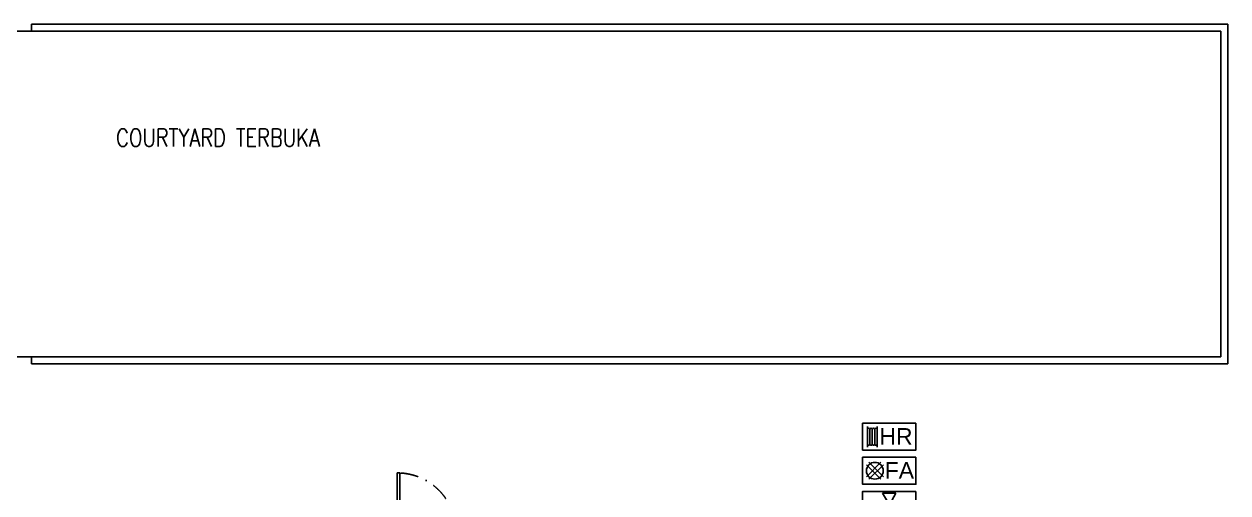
# Model space of a CAD drawing. Header units: millimetres. Extents: x 982 to 80582, y 687 to 58800.
# Drawn here: x 26962 to 43867, y 25753 to 32333 of the extents above; entities that cross this region are included whole.
import ezdxf
from ezdxf.enums import TextEntityAlignment as Align

# ---------------------------------------------------------------- set-up
doc = ezdxf.new("R2010")
doc.units = ezdxf.units.MM
doc.linetypes.add('DASHDOT', pattern=[1, 0.5, -0.25, 0, -0.25])
for name, color, linetype in [('A-DOOR', 9, 'Continuous'), ('A-DRAIN', 9, 'Continuous'), ('A-ROOMSYM', 3, 'Continuous'), ('A-TXTBOMBA', 7, 'Continuous')]:
    doc.layers.add(name, color=color, linetype=linetype)
doc.styles.add('arial', font='arial.ttf')
doc.styles.add('style1', font='romans.shx', dxfattribs={"height": 750})

# ---------------------------------------------------------------- blocks, each defined once
blk = doc.blocks.new('A$C4F656F16')
at = {"layer": 'A-DOOR', "color": 8}
for p, q in [((35, 100), (35, 877)), ((35, 877), (73, 877)), ((73, 100), (73, 877)), ((35, 100), (73, 100))]:
    blk.add_line(p, q, dxfattribs=at)
at = {"layer": 'A-DOOR', "color": 8, "linetype": 'Continuous'}
for p, q in [((0, 100), (35, 100)), ((0, 100), (0, 100)), ((0, 100), (0, 0)), ((0, 100), (0, 100)), ((0, 0), (50, 0)), ((35, 100), (35, 50)), ((35, 50), (50, 50)), ((50, 50), (50, 0)), ((865, 50), (850, 50)), ((850, 50), (850, 0)), ((900, 0), (850, 0)), ((900, 100), (865, 100)), ((865, 100), (865, 50)), ((900, 100), (900, 100)), ((900, 100), (900, 0)), ((900, 100), (900, 100))]:
    blk.add_line(p, q, dxfattribs=at)
at = {"layer": 'A-DOOR', "color": 8, "linetype": 'DASHDOT', "ltscale": 500}
blk.add_arc((35, 48), 830, 0.1381, 87.3759, dxfattribs=at)
blk = doc.blocks.new('A$C77D277CE')
at = {"layer": 'A-TXTBOMBA', "color": 8}
for p, q in [((67, 1028), (67, 1321)), ((103, 1066), (103, 1283)), ((137, 1066), (137, 1283)), ((172, 1066), (172, 1283)), ((207, 1028), (207, 1321)), ((258, 817), (54, 613)), ((258, 578), (54, 782)), ((293, 613), (89, 817)), ((293, 782), (89, 578)), ((281, 384), (377, 221)), ((281, 384), (469, 384)), ((377, 221), (469, 384))]:
    blk.add_line(p, q, dxfattribs=at)
for points in [[(750, 1365), (0, 1365), (0, 987), (750, 987)], [(750, 887), (0, 887), (0, 509), (750, 509)], [(750, 409), (0, 409), (0, 31), (750, 31)]]:
    blk.add_lwpolyline(points, close=True, dxfattribs=at)
blk.add_circle((173, 698), 118, dxfattribs=at)
for centre, radius, start, end in [((85, 1274), 20, 25.6963, 154.3037), ((120, 1274), 19.4, 26.5651, 153.4349), ((155, 1274), 19.4, 26.5651, 153.4349), ((189, 1274), 19.4, 26.5651, 153.4349), ((85, 1075), 20, 205.6963, 334.3037), ((120, 1075), 19.4, 206.5651, 333.4349), ((155, 1075), 19.4, 206.5651, 333.4349), ((189, 1075), 19.4, 206.5651, 333.4349)]:
    blk.add_arc(centre, radius, start, end, dxfattribs=at)
at = {"layer": 'A-TXTBOMBA', "color": 8, "style": 'arial'}
for s, height, p in [('HR', 230.5, (237, 1066)), ('FA', 230.5, (311, 588)), ('DP', 160, (215, 51))]:
    blk.add_text(s, height=height, dxfattribs=at).set_placement(p)

msp = doc.modelspace()

# ---------------------------------------------------------------- linework, layer by layer
at = {"layer": 'A-DRAIN', "color": 8, "linetype": 'Continuous', "ltscale": 1000}
for p, q in [((43867.1, 32333.1), (27067.1, 32333.1)), ((27067.1, 32333.1), (27067.1, 32233.1)), ((43867.1, 27563.1), (43867.1, 32333.1)), ((43767.1, 32233.1), (19537.1, 32233.1)), ((43767.1, 27663.1), (43767.1, 32233.1)), ((43767.1, 27663.1), (19537.1, 27663.1)), ((27067.1, 27663.1), (27067.1, 27563.1)), ((27067.1, 27563.1), (43867.1, 27563.1))]:
    msp.add_line(p, q, dxfattribs=at)

# ---------------------------------------------------------------- block references
at = {"layer": 'A-DOOR', "color": 8}
msp.add_blockref('A$C4F656F16', (32165.1, 25155.9), dxfattribs=at)
at = {"layer": 'A-TXTBOMBA', "color": 8}
msp.add_blockref('A$C77D277CE', (38736.7, 25366.2), dxfattribs=at)

# ---------------------------------------------------------------- texts
at = {"layer": 'A-ROOMSYM', "color": 8, "style": 'style1', "width": 0.8}
msp.add_text('COURTYARD TERBUKA', height=250, dxfattribs=at).set_placement((29686.5, 30613.4), align=Align.CENTER)

doc.saveas('drawing.dxf')
